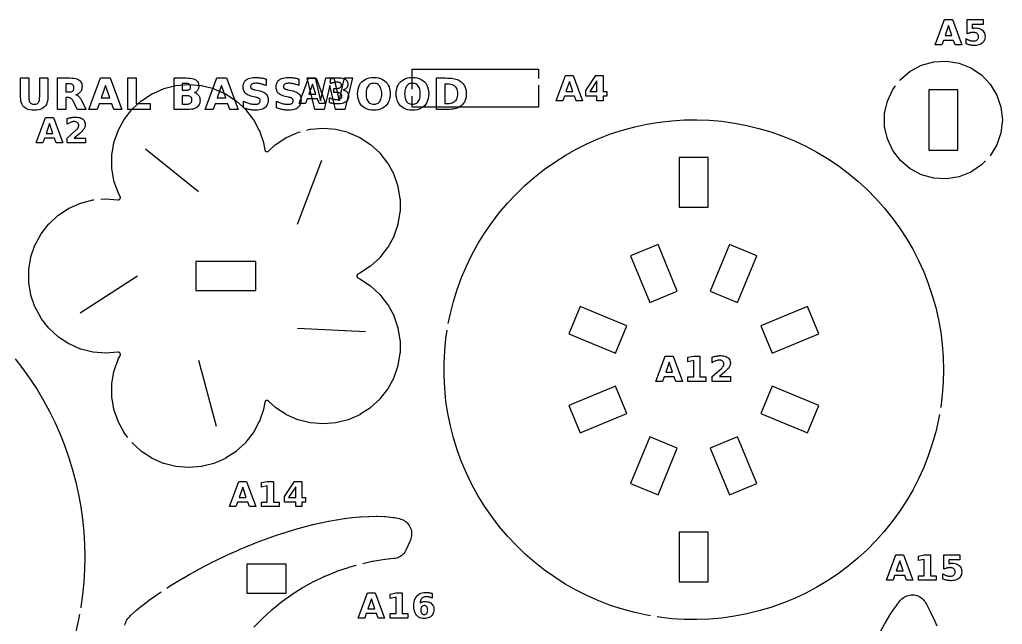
# Model space of a CAD drawing. Header units: millimetres. Extents: x 3 to 295, y 5 to 296.
# Drawn here: x 122.2 to 216.7, y 237.5 to 295.6 of the extents above; entities that cross this region are included whole.
import ezdxf

# ---------------------------------------------------------------- set-up
doc = ezdxf.new("R2010")
doc.units = ezdxf.units.MM
for name, color, linetype in [('CUT', 1, 'CONTINUOUS'), ('ENGRAVE', 5, 'CONTINUOUS'), ('SCORE', 7, 'CONTINUOUS')]:
    doc.layers.add(name, color=color, linetype=linetype)

msp = doc.modelspace()

# ---------------------------------------------------------------- linework, layer by layer
at = {"layer": 'CUT', "color": 1}
for points in [[(206.796, 289.793), (206.8797, 289.903), (207.815, 290.6975), (208.8993, 291.2724), (210.0818, 291.6007), (211.3073, 291.6671), (212.5183, 291.4686), (213.6584, 291.0143), (214.6742, 290.3256), (215.5182, 289.4346), (216.1509, 288.3831), (216.5428, 287.2201), (216.6754, 286), (216.5428, 284.7799), (216.1509, 283.6169), (215.5182, 282.5654), (215.5041, 282.5505)], [(159.925, 288.95), (159.925, 290.875), (172.075, 290.875), (172.075, 290)], [(129.9634, 278.3798), (130.4292, 278.4184), (130.44, 278.4188), (130.4508, 278.4184), (131.6102, 278.3223), (131.634, 278.3215), (131.6559, 278.3229), (131.6776, 278.3264), (131.6988, 278.3321), (131.7194, 278.3397), (131.7391, 278.3494), (131.7578, 278.3609), (131.7753, 278.3742), (131.7914, 278.3891), (131.806, 278.4056), (131.8189, 278.4234), (131.83, 278.4423), (131.8392, 278.4623), (131.8464, 278.483), (131.8516, 278.5044), (131.8546, 278.5261), (131.8555, 278.5481), (131.8543, 278.57), (131.8509, 278.5917), (131.8454, 278.613), (131.8379, 278.6336), (131.8276, 278.6551), (131.6386, 279.0044), (131.6338, 279.0141), (131.6299, 279.0242), (131.2391, 280.1626), (131.236, 280.173), (131.2337, 280.1836), (131.0356, 281.3708), (131.0343, 281.3816), (131.0338, 281.3924), (131.0338, 282.596), (131.0343, 282.6069), (131.0356, 282.6176), (131.2337, 283.8048), (131.236, 283.8154), (131.2391, 283.8258), (131.6299, 284.9642), (131.6338, 284.9743), (131.6386, 284.9841), (132.2114, 286.0426), (132.217, 286.0519), (132.2233, 286.0607), (132.9626, 287.0106), (132.9696, 287.0188), (132.9772, 287.0265), (133.8628, 287.8417), (133.871, 287.8487), (133.8799, 287.855), (134.8875, 288.5133), (134.8968, 288.5189), (134.9065, 288.5236), (136.0088, 289.0071), (136.0189, 289.011), (136.0293, 289.0141), (137.1961, 289.3096), (137.2067, 289.3118), (137.2174, 289.3132), (138.4169, 289.4126), (138.4278, 289.413), (138.4386, 289.4126), (139.6381, 289.3132), (139.6489, 289.3118), (139.6595, 289.3096), (140.8263, 289.0141), (140.8366, 289.011), (140.8467, 289.0071), (141.949, 288.5236), (141.9587, 288.5189), (141.968, 288.5133), (142.9757, 287.855), (142.9845, 287.8487), (142.9928, 287.8417), (143.8783, 287.0265), (143.886, 287.0188), (143.893, 287.0106), (144.6322, 286.0607), (144.6385, 286.0519), (144.6441, 286.0426), (145.2169, 284.9841), (145.2217, 284.9743), (145.2256, 284.9642), (145.6165, 283.8258), (145.6196, 283.8154), (145.6218, 283.8048), (145.7318, 283.1458), (145.7368, 283.1225), (145.7436, 283.1016), (145.7523, 283.0815), (145.763, 283.0623), (145.7755, 283.0442), (145.7897, 283.0275), (145.8054, 283.0122), (145.8226, 282.9985), (145.841, 282.9865), (145.8606, 282.9764), (145.881, 282.9683), (145.9021, 282.9622), (145.9237, 282.9582), (145.9455, 282.9563), (145.9675, 282.9565), (145.9893, 282.9589), (146.0108, 282.9634), (146.0318, 282.97), (146.052, 282.9786), (146.0713, 282.9891), (146.0894, 283.0015), (146.1077, 283.0167), (146.7872, 283.6423), (146.7955, 283.6493), (146.8043, 283.6556), (147.812, 284.3139), (147.8213, 284.3194), (147.831, 284.3242), (148.9333, 284.8077), (148.9434, 284.8116), (148.9537, 284.8147), (149.1631, 284.8678)], [(172.075, 289.35), (172.075, 287.225), (159.925, 287.225), (159.925, 288.3)], [(215.0571, 282.0786), (214.6742, 281.6744), (213.6584, 280.9857), (212.5183, 280.5314), (211.3073, 280.3329), (210.0818, 280.3993), (208.8993, 280.7276), (207.815, 281.3025), (206.8797, 282.097), (206.137, 283.074), (205.6216, 284.1878), (205.3578, 285.3864), (205.3578, 286.6136), (205.6216, 287.8122), (206.137, 288.926), (206.4027, 289.2755)], [(163.3932, 266.4375), (163.587, 267.3881), (163.8873, 268.5577), (164.2459, 269.7107), (164.6621, 270.8442), (165.1347, 271.9554), (165.6625, 273.0414), (166.2442, 274.0996), (166.8784, 275.1271), (167.5633, 276.1216), (168.2974, 277.0803), (169.0787, 278.001), (169.9053, 278.8812), (170.7751, 279.7188), (171.6859, 280.5116), (172.6353, 281.2577), (173.6211, 281.9551), (174.6406, 282.6021), (175.6913, 283.1971), (176.7706, 283.7385), (177.8758, 284.225), (179.004, 284.6554), (180.1524, 285.0285), (181.3181, 285.3435), (182.4982, 285.5995), (183.6896, 285.7959), (184.8894, 285.9321), (186.0945, 286.008), (187.3019, 286.0231), (188.5085, 285.9776), (189.7114, 285.8715), (190.9074, 285.7052), (192.0935, 285.4789), (193.2667, 285.1933), (194.4241, 284.8492), (195.5628, 284.4473), (196.6798, 283.9887), (197.7724, 283.4746), (198.8378, 282.9062), (199.8733, 282.285), (200.8762, 281.6126), (201.8441, 280.8906), (202.7745, 280.1209), (203.665, 279.3054), (204.5135, 278.4463), (205.3177, 277.5455), (206.0756, 276.6055), (206.7854, 275.6286), (207.4452, 274.6173), (208.0533, 273.5741), (208.6082, 272.5017), (209.1086, 271.4028), (209.5531, 270.2801), (209.9406, 269.1364), (210.2702, 267.9748), (210.541, 266.798), (210.7524, 265.6092), (210.9037, 264.4112), (210.9947, 263.2071), (211.025, 262), (210.9947, 260.7929), (210.9037, 259.5888), (210.7524, 258.3908), (210.7419, 258.3318)], [(149.7932, 285.0273), (150.1205, 285.1102), (150.1311, 285.1124), (150.1419, 285.1138), (151.3414, 285.2132), (151.3522, 285.2136), (151.3631, 285.2132), (152.5626, 285.1138), (152.5733, 285.1124), (152.5839, 285.1102), (153.7507, 284.8147), (153.7611, 284.8116), (153.7712, 284.8077), (154.8735, 284.3242), (154.8832, 284.3194), (154.8925, 284.3139), (155.9001, 283.6556), (155.909, 283.6493), (155.9172, 283.6423), (156.8028, 282.8271), (156.8104, 282.8194), (156.8174, 282.8111), (157.5567, 281.8613), (157.563, 281.8525), (157.5686, 281.8432), (158.1414, 280.7846), (158.1462, 280.7749), (158.1501, 280.7648), (158.5409, 279.6264), (158.544, 279.616), (158.5463, 279.6054), (158.7444, 278.4182), (158.7457, 278.4074), (158.7462, 278.3966), (158.7462, 277.193), (158.7457, 277.1822), (158.7444, 277.1714), (158.5463, 275.9842), (158.544, 275.9736), (158.5409, 275.9632), (158.1501, 274.8248), (158.1462, 274.8147), (158.1414, 274.805), (157.5686, 273.7464), (157.563, 273.7371), (157.5567, 273.7283), (156.8174, 272.7784), (156.8104, 272.7702), (156.8028, 272.7625), (155.9172, 271.9473), (155.909, 271.9403), (155.9001, 271.934), (154.8925, 271.2757), (154.8832, 271.2702), (154.8735, 271.2654), (154.7398, 271.2068), (154.7188, 271.1963), (154.7004, 271.1848), (154.6832, 271.1716), (154.6673, 271.1568), (154.653, 271.1406), (154.6403, 271.123), (154.6293, 271.1043), (154.6202, 271.0846), (154.613, 271.0642), (154.6078, 271.0431), (154.6047, 271.0217), (154.6036, 271), (154.6047, 270.9783), (154.6078, 270.9569), (154.613, 270.9358), (154.6202, 270.9154), (154.6293, 270.8957), (154.6403, 270.877), (154.653, 270.8594), (154.6673, 270.8432), (154.6832, 270.8284), (154.7004, 270.8152), (154.7188, 270.8037), (154.7398, 270.7932), (154.8735, 270.7346), (154.8832, 270.7298), (154.8925, 270.7243), (155.9001, 270.066), (155.909, 270.0597), (155.9172, 270.0527), (156.8028, 269.2375), (156.8104, 269.2298), (156.8174, 269.2216), (157.5567, 268.2717), (157.563, 268.2629), (157.5686, 268.2536), (158.1414, 267.195), (158.1462, 267.1853), (158.1501, 267.1752), (158.5409, 266.0368), (158.544, 266.0264), (158.5463, 266.0158), (158.7444, 264.8286), (158.7457, 264.8178), (158.7462, 264.807), (158.7462, 263.6034), (158.7457, 263.5926), (158.7444, 263.5818), (158.5463, 262.3946), (158.544, 262.384), (158.5409, 262.3736), (158.1501, 261.2352), (158.1462, 261.2251), (158.1414, 261.2154), (157.5686, 260.1568), (157.563, 260.1475), (157.5567, 260.1387), (156.8174, 259.1889), (156.8104, 259.1806), (156.8028, 259.1729), (155.9172, 258.3577), (155.909, 258.3507), (155.9001, 258.3444), (154.8925, 257.6861), (154.8832, 257.6806), (154.8735, 257.6758), (153.7712, 257.1923), (153.7611, 257.1884), (153.7507, 257.1853), (152.5839, 256.8898), (152.5733, 256.8876), (152.5626, 256.8862), (151.3631, 256.7868), (151.3522, 256.7864), (151.3414, 256.7868), (150.1419, 256.8862), (150.1311, 256.8876), (150.1205, 256.8898), (148.9537, 257.1853), (148.9434, 257.1884), (148.9333, 257.1923), (147.831, 257.6758), (147.8213, 257.6806), (147.812, 257.6861), (146.8043, 258.3444), (146.7955, 258.3507), (146.7872, 258.3577), (146.1077, 258.9833), (146.0894, 258.9985), (146.0713, 259.0109), (146.052, 259.0214), (146.0318, 259.03), (146.0108, 259.0366), (145.9893, 259.0411), (145.9675, 259.0435), (145.9455, 259.0437), (145.9237, 259.0418), (145.9021, 259.0378), (145.881, 259.0317), (145.8606, 259.0236), (145.841, 259.0135), (145.8226, 259.0015), (145.8054, 258.9878), (145.7897, 258.9725), (145.7755, 258.9558), (145.763, 258.9377), (145.7523, 258.9185), (145.7436, 258.8984), (145.7368, 258.8775), (145.7318, 258.8542), (145.6218, 258.1952), (145.6196, 258.1846), (145.6165, 258.1742), (145.2256, 257.0358), (145.2217, 257.0257), (145.2169, 257.0159), (144.6441, 255.9574), (144.6385, 255.9481), (144.6322, 255.9393), (143.893, 254.9894), (143.886, 254.9812), (143.8783, 254.9735), (142.9928, 254.1583), (142.9845, 254.1513), (142.9757, 254.145), (141.968, 253.4867), (141.9587, 253.4811), (141.949, 253.4764), (140.8467, 252.9929), (140.8366, 252.989), (140.8263, 252.9859), (139.6595, 252.6904), (139.6489, 252.6882), (139.6381, 252.6868), (138.4386, 252.5874), (138.4278, 252.587), (138.4169, 252.5874), (137.2174, 252.6868), (137.2067, 252.6882), (137.1961, 252.6904), (136.0293, 252.9859), (136.0189, 252.989), (136.0088, 252.9929), (134.9065, 253.4764), (134.8968, 253.4811), (134.8875, 253.4867), (133.8799, 254.145), (133.871, 254.1513), (133.8628, 254.1583), (132.9772, 254.9735), (132.9705, 254.9802)], [(132.5708, 255.4928), (132.2233, 255.9393), (132.217, 255.9481), (132.2114, 255.9574), (131.6386, 257.0159), (131.6338, 257.0257), (131.6299, 257.0358), (131.2391, 258.1742), (131.236, 258.1846), (131.2337, 258.1952), (131.0356, 259.3824), (131.0343, 259.3931), (131.0338, 259.404), (131.0338, 260.6076), (131.0343, 260.6184), (131.0356, 260.6292), (131.2337, 261.8164), (131.236, 261.827), (131.2391, 261.8374), (131.6299, 262.9758), (131.6338, 262.9859), (131.6386, 262.9956), (131.8276, 263.3449), (131.8379, 263.3664), (131.8454, 263.387), (131.8509, 263.4083), (131.8543, 263.43), (131.8555, 263.4519), (131.8546, 263.4739), (131.8516, 263.4956), (131.8464, 263.517), (131.8392, 263.5377), (131.83, 263.5577), (131.8189, 263.5766), (131.806, 263.5944), (131.7914, 263.6109), (131.7753, 263.6258), (131.7578, 263.6391), (131.7391, 263.6506), (131.7194, 263.6603), (131.6988, 263.6679), (131.6776, 263.6736), (131.6559, 263.6771), (131.634, 263.6785), (131.6102, 263.6777), (130.4508, 263.5816), (130.44, 263.5812), (130.4292, 263.5816), (129.2297, 263.681), (129.2189, 263.6824), (129.2083, 263.6846), (128.0415, 263.9801), (128.0311, 263.9832), (128.021, 263.9871), (126.9188, 264.4706), (126.909, 264.4754), (126.8997, 264.4809), (125.8921, 265.1392), (125.8833, 265.1455), (125.875, 265.1525), (124.9895, 265.9677), (124.9818, 265.9754), (124.9748, 265.9836), (124.2355, 266.9335), (124.2292, 266.9423), (124.2237, 266.9516), (123.6508, 268.0102), (123.6461, 268.0199), (123.6421, 268.03), (123.2513, 269.1684), (123.2482, 269.1788), (123.246, 269.1894), (123.0479, 270.3766), (123.0465, 270.3874), (123.0461, 270.3982), (123.0461, 271.6018), (123.0465, 271.6126), (123.0479, 271.6234), (123.246, 272.8106), (123.2482, 272.8212), (123.2513, 272.8316), (123.6421, 273.97), (123.6461, 273.9801), (123.6508, 273.9898), (124.2237, 275.0484), (124.2292, 275.0577), (124.2355, 275.0665), (124.9748, 276.0164), (124.9818, 276.0246), (124.9895, 276.0323), (125.875, 276.8475), (125.8833, 276.8545), (125.8921, 276.8608), (126.8997, 277.5191), (126.909, 277.5246), (126.9188, 277.5294), (128.021, 278.0129), (128.0311, 278.0168), (128.0415, 278.0199), (129.2083, 278.3154), (129.2189, 278.3176), (129.2297, 278.319), (129.3156, 278.3261)], [(182.8238, 238.3468), (182.4982, 238.4005), (181.3181, 238.6565), (180.1524, 238.9715), (179.004, 239.3446), (177.8758, 239.775), (176.7706, 240.2615), (175.6913, 240.8029), (174.6406, 241.3979), (173.6211, 242.0449), (172.6353, 242.7423), (171.6859, 243.4884), (170.7751, 244.2812), (169.9053, 245.1188), (169.0787, 245.999), (168.2974, 246.9197), (167.5633, 247.8784), (166.8784, 248.8729), (166.2442, 249.9004), (165.6625, 250.9586), (165.1347, 252.0446), (164.6621, 253.1558), (164.2459, 254.2893), (163.8873, 255.4423), (163.587, 256.6119), (163.3458, 257.7951), (163.1644, 258.9889), (163.0432, 260.1903), (162.9826, 261.3962), (162.9826, 262.6038), (163.0432, 263.8097), (163.1644, 265.0111), (163.2838, 265.797)], [(121.7406, 263.043), (122.4789, 262.0841), (123.1785, 261.0967), (123.8383, 260.0821), (124.4572, 259.0422), (125.0343, 257.9784), (125.5687, 256.8926), (126.0595, 255.7864), (126.5059, 254.6615), (126.9072, 253.5198), (127.2628, 252.363), (127.5722, 251.193), (127.8348, 250.0116), (128.0502, 248.8207), (128.2181, 247.6222), (128.3382, 246.418), (128.4103, 245.21), (128.4344, 244), (128.4103, 242.79), (128.3382, 241.582), (128.2181, 240.3778), (128.0502, 239.1793), (128.0404, 239.1255)], [(210.6281, 257.6918), (210.541, 257.202), (210.2702, 256.0252), (209.9406, 254.8636), (209.5531, 253.7199), (209.1086, 252.5972), (208.6082, 251.4983), (208.0533, 250.4259), (207.4452, 249.3827), (206.7854, 248.3714), (206.0756, 247.3945), (205.3177, 246.4545), (204.5135, 245.5537), (203.665, 244.6946), (202.7745, 243.8791), (201.8441, 243.1094), (200.8762, 242.3874), (199.8733, 241.715), (198.8378, 241.0938), (197.7724, 240.5254), (196.6798, 240.0113), (195.5628, 239.5527), (194.4241, 239.1508), (193.2667, 238.8067), (192.0935, 238.5211), (190.9074, 238.2948), (189.7114, 238.1285), (188.5085, 238.0224), (187.3019, 237.9769), (186.0945, 237.992), (184.8894, 238.0679), (183.6896, 238.2041), (183.4652, 238.2411)], [(136.3149, 241.0092), (136.5528, 241.1631), (136.5761, 241.1779), (137.206, 241.5683), (137.2277, 241.5814), (137.8636, 241.9602), (137.8841, 241.9722), (138.5254, 242.34), (138.5451, 242.3511), (139.1911, 242.7082), (139.2103, 242.7186), (139.8607, 243.0653), (139.8795, 243.0752), (140.534, 243.4118), (140.5528, 243.4212), (141.2111, 243.7477), (141.2298, 243.7568), (141.8919, 244.0733), (141.9108, 244.0821), (142.5763, 244.3885), (142.5955, 244.3971), (143.2645, 244.6933), (143.2841, 244.7017), (143.9565, 244.9875), (143.9766, 244.9959), (144.6524, 245.2711), (144.6731, 245.2793), (145.3522, 245.5437), (145.3736, 245.5518), (146.0561, 245.8051), (146.0783, 245.8131), (146.7642, 246.0549), (146.7874, 246.0628), (147.4767, 246.2926), (147.5009, 246.3005), (148.1937, 246.5179), (148.2191, 246.5256), (148.9154, 246.7301), (148.9422, 246.7376), (149.6422, 246.9286), (149.6704, 246.936), (150.3742, 247.1126), (150.4041, 247.1198), (151.1117, 247.2814), (151.1436, 247.2883), (151.8551, 247.4338), (151.8893, 247.4404), (152.6048, 247.5687), (152.6418, 247.5749), (153.3612, 247.6846), (153.4017, 247.6902), (154.125, 247.7796), (154.1699, 247.7844), (154.8969, 247.8511), (154.9477, 247.8549), (155.6777, 247.8958), (155.737, 247.8979), (156.4684, 247.9086), (156.5409, 247.9079), (157.2699, 247.8818), (157.3652, 247.8752), (158.0803, 247.8019), (158.2247, 247.7796), (158.6917, 247.683), (158.8318, 247.6467), (158.9693, 247.5961), (159.1011, 247.532), (159.226, 247.4552), (159.3425, 247.3663), (159.4497, 247.2663), (159.5464, 247.1562), (159.6318, 247.037), (159.7049, 246.91), (159.765, 246.7763), (159.8115, 246.6373), (159.844, 246.4944), (159.8622, 246.349), (159.8659, 246.2024), (159.855, 246.0563), (159.8299, 245.9137), (159.7964, 245.7665), (159.7579, 245.6287), (159.7061, 245.4954), (159.351, 244.7006), (159.2884, 244.5766), (159.2132, 244.4576), (159.1271, 244.3463), (159.0307, 244.2437), (158.9251, 244.1508), (158.811, 244.0683), (158.6896, 243.9972), (158.562, 243.9379), (158.4293, 243.891), (158.2927, 243.857), (158.1553, 243.8364), (157.3127, 243.7511), (157.2748, 243.7462), (156.1216, 243.5619), (156.0841, 243.5547), (155.1708, 243.3542)], [(154.5415, 243.1925), (153.7821, 242.9792), (153.7456, 242.9678), (152.6414, 242.5878), (152.6056, 242.5743), (151.5251, 242.1313), (151.4902, 242.1158), (150.437, 241.6113), (150.403, 241.5938), (149.3806, 241.0294), (149.3477, 241.01), (148.3595, 240.3877), (148.3278, 240.3664), (147.3771, 239.6882), (147.3467, 239.6651), (146.4367, 238.9332), (146.4076, 238.9085), (145.5413, 238.1254), (145.5137, 238.0989), (144.6939, 237.2672)], [(132.289, 237.4377), (132.3198, 237.5756), (132.3636, 237.71), (132.4201, 237.8396), (132.4888, 237.9631), (132.5689, 238.0796), (132.6587, 238.1864), (132.7511, 238.2863), (132.8379, 238.3724), (133.3682, 238.8557), (133.4247, 238.9045), (133.9922, 239.3701), (134.0344, 239.4034), (134.6234, 239.8508), (134.6575, 239.8759), (135.261, 240.3069), (135.2901, 240.3271), (135.7712, 240.6531)], [(204.9552, 236.8475), (205.3837, 237.6081), (205.4082, 237.65), (205.87, 238.4087), (205.9021, 238.459), (206.4018, 239.2083), (206.453, 239.2802), (206.8287, 239.7748), (206.9184, 239.8817), (207.0191, 239.9809), (207.1289, 240.0699), (207.2467, 240.1481), (207.3714, 240.2146), (207.502, 240.2688), (207.6371, 240.3103), (207.7756, 240.3387), (207.9161, 240.3537), (208.0575, 240.3552), (208.1983, 240.3431), (208.3373, 240.3176), (208.4733, 240.279), (208.6049, 240.2275), (208.731, 240.1636), (208.8504, 240.0879), (208.9621, 240.0012), (209.0649, 239.9042), (209.1579, 239.7978), (209.2393, 239.6844), (209.3132, 239.5702), (209.3753, 239.4648), (209.7126, 238.8317), (209.746, 238.7649), (210.0571, 238.1), (210.079, 238.0508), (210.3671, 237.3696)], [(127.9248, 238.4859), (127.8348, 237.9884), (127.5722, 236.807), (127.2628, 235.637), (126.9072, 234.4802), (126.5059, 233.3385), (126.0595, 232.2136), (125.5687, 231.1074), (125.0343, 230.0216), (124.4572, 228.9578), (123.8383, 227.9179), (123.1785, 226.9033), (122.4789, 225.9159), (121.7406, 224.957)]]:
    msp.add_lwpolyline(points, dxfattribs=at)
for points in [[(212.395, 283.105), (212.395, 288.895), (209.605, 288.895), (209.605, 283.105), (212.395, 283.105)], [(188.395, 282.395), (185.605, 282.395), (185.605, 282.1786), (185.605, 278.6429), (185.605, 277.7857), (185.605, 277.605), (188.395, 277.605), (188.395, 277.8214), (188.395, 278.7857), (188.395, 282.2143), (188.395, 282.395)], [(183.5617, 274.0245), (180.9286, 272.9339), (182.7846, 268.4531), (185.4177, 269.5437), (183.5617, 274.0245)], [(193.0714, 272.9339), (190.4383, 274.0245), (188.5823, 269.5437), (191.2154, 268.4531), (193.0714, 272.9339)], [(139.105, 269.605), (144.895, 269.605), (144.895, 272.395), (139.105, 272.395), (139.105, 269.605)], [(176.0661, 268.0714), (174.9755, 265.4383), (179.4563, 263.5823), (180.5469, 266.2154), (176.0661, 268.0714)], [(197.9339, 268.0714), (193.4531, 266.2154), (194.5437, 263.5823), (199.0245, 265.4383), (197.9339, 268.0714)], [(180.5469, 257.7846), (179.4563, 260.4177), (174.9755, 258.5617), (176.0661, 255.9286), (180.5469, 257.7846)], [(199.0245, 258.5617), (194.5437, 260.4177), (193.4531, 257.7846), (197.9339, 255.9286), (199.0245, 258.5617)], [(182.7846, 255.5469), (180.9286, 251.0661), (183.5617, 249.9755), (185.4177, 254.4563), (182.7846, 255.5469)], [(191.2154, 255.5469), (188.5823, 254.4563), (190.4383, 249.9755), (193.0714, 251.0661), (191.2154, 255.5469)], [(188.395, 246.395), (185.605, 246.395), (185.605, 245.2143), (185.605, 241.7857), (185.605, 241.605), (188.395, 241.605), (188.395, 241.8214), (188.395, 245.3571), (188.395, 246.395)], [(144.005, 243.295), (144.005, 240.505), (147.795, 240.505), (147.795, 243.295), (144.005, 243.295)]]:
    msp.add_lwpolyline(points, close=True, dxfattribs=at)
at = {"layer": 'ENGRAVE', "color": 5}
for points in [[(210.8568, 293.212), (210.2269, 293.212), (211.1269, 295.642), (211.874, 295.642), (212.7741, 293.212), (212.1442, 293.212), (211.9912, 293.6547), (211.0114, 293.6547), (210.8568, 293.212)], [(211.5013, 295.0724), (211.1676, 294.1056), (211.8333, 294.1056), (211.5013, 295.0724)], [(214.8345, 295.642), (214.8345, 295.1814), (213.7766, 295.1814), (213.7766, 294.8054), (213.8004, 294.8117), (213.8244, 294.8175), (213.8484, 294.8227), (213.8724, 294.8275), (213.8965, 294.8318), (213.9206, 294.8356), (213.9449, 294.8388), (213.9695, 294.8414), (213.9944, 294.8435), (214.0197, 294.845), (214.0453, 294.8458), (214.0711, 294.8461), (214.2138, 294.84), (214.3455, 294.8214), (214.4662, 294.7906), (214.5761, 294.7474), (214.6749, 294.6918), (214.7629, 294.624), (214.8385, 294.545), (214.9003, 294.4564), (214.9484, 294.3581), (214.9828, 294.25), (215.0034, 294.1322), (215.0103, 294.0047), (215.0028, 293.8781), (214.9803, 293.7611), (214.9429, 293.6535), (214.8906, 293.5554), (214.8232, 293.4669), (214.7409, 293.3878), (214.6453, 293.3197), (214.5381, 293.2639), (214.4193, 293.2206), (214.2888, 293.1896), (214.1467, 293.171), (213.993, 293.1648), (213.9242, 293.1659), (213.8557, 293.1692), (213.7873, 293.1748), (213.7192, 293.1825), (213.6513, 293.1925), (213.5837, 293.2047), (213.5162, 293.2191), (213.4489, 293.2359), (213.3817, 293.2549), (213.3146, 293.2763), (213.2476, 293.3), (213.1808, 293.326), (213.1808, 293.8191), (213.2465, 293.7827), (213.311, 293.7495), (213.3743, 293.7194), (213.4366, 293.6925), (213.4977, 293.6688), (213.5576, 293.6482), (213.6165, 293.6308), (213.6742, 293.6166), (213.7308, 293.6055), (213.7862, 293.5976), (213.8405, 293.5928), (213.8937, 293.5912), (213.967, 293.5943), (214.0349, 293.6036), (214.0974, 293.6191), (214.1545, 293.6408), (214.2063, 293.6687), (214.2526, 293.7027), (214.2927, 293.7421), (214.3254, 293.7858), (214.3509, 293.834), (214.3691, 293.8865), (214.38, 293.9434), (214.3836, 294.0047), (214.38, 294.0664), (214.3691, 294.1237), (214.3509, 294.1764), (214.3254, 294.2246), (214.2927, 294.2682), (214.2526, 294.3074), (214.2063, 294.3412), (214.1545, 294.3689), (214.0974, 294.3904), (214.0349, 294.4058), (213.967, 294.415), (213.8937, 294.4181), (213.8482, 294.4171), (213.8017, 294.4142), (213.7542, 294.4093), (213.7057, 294.4025), (213.6562, 294.3938), (213.6057, 294.3831), (213.554, 294.3704), (213.5011, 294.3555), (213.447, 294.3385), (213.3915, 294.3194), (213.3348, 294.2982), (213.2769, 294.2748), (213.2769, 295.642), (214.8345, 295.642)], [(174.3962, 287.85), (173.7663, 287.85), (174.6663, 290.28), (175.4134, 290.28), (176.3135, 287.85), (175.6836, 287.85), (175.5306, 288.2927), (174.5508, 288.2927), (174.3962, 287.85)], [(178.2827, 288.7468), (178.6294, 288.7468), (178.6294, 288.2927), (178.2827, 288.2927), (178.2827, 287.85), (177.6903, 287.85), (177.6903, 288.2927), (176.6128, 288.2927), (176.6128, 288.8298), (177.5861, 290.28), (178.2827, 290.28), (178.2827, 288.7468)], [(123.0969, 287.8102), (123.1277, 287.7384), (123.1653, 287.6785), (123.2107, 287.6291), (123.2647, 287.5887), (123.3273, 287.5572), (123.3986, 287.5347), (123.4786, 287.5213), (123.5671, 287.5168), (123.6563, 287.5213), (123.7368, 287.5347), (123.8085, 287.5572), (123.8714, 287.5887), (123.9256, 287.6291), (123.971, 287.6785), (124.0086, 287.7384), (124.0394, 287.8102), (124.0633, 287.8939), (124.0804, 287.9896), (124.0907, 288.0971), (124.0941, 288.2166), (124.0941, 290.0375), (124.8774, 290.0375), (124.8774, 288.2166), (124.8684, 288.0108), (124.8414, 287.8233), (124.7965, 287.6541), (124.7336, 287.5032), (124.6527, 287.3706), (124.5539, 287.2563), (124.4366, 287.16), (124.3005, 287.0812), (124.1454, 287.0198), (123.9716, 286.976), (123.7788, 286.9498), (123.5671, 286.941), (123.3561, 286.9498), (123.1639, 286.976), (122.9904, 287.0198), (122.8356, 287.0812), (122.6996, 287.16), (122.5824, 287.2563), (122.4836, 287.3706), (122.4027, 287.5032), (122.3398, 287.6541), (122.2949, 287.8233), (122.2679, 288.0108), (122.259, 288.2166), (122.259, 290.0375), (123.0422, 290.0375), (123.0422, 288.2166), (123.0457, 288.0971), (123.0559, 287.9896), (123.073, 287.8939), (123.0969, 287.8102)], [(127.5254, 289.9872), (127.6631, 289.948), (127.7831, 289.8976), (127.8852, 289.8361), (127.9707, 289.7625), (128.0406, 289.6758), (128.095, 289.5762), (128.1339, 289.4636), (128.1572, 289.3379), (128.165, 289.1993), (128.1609, 289.1019), (128.1488, 289.0105), (128.1286, 288.9252), (128.1003, 288.8457), (128.0639, 288.7723), (128.0195, 288.7049), (127.9669, 288.6433), (127.9061, 288.5874), (127.8371, 288.5371), (127.76, 288.4924), (127.6746, 288.4534), (127.5811, 288.4201), (127.6337, 288.4053), (127.6845, 288.3854), (127.7334, 288.3603), (127.7804, 288.3301), (127.8256, 288.2948), (127.8689, 288.2543), (127.9114, 288.2075), (127.954, 288.1533), (127.9969, 288.0918), (128.0398, 288.0228), (128.083, 287.9464), (128.1263, 287.8626), (128.5515, 287), (127.7174, 287), (127.3471, 287.7548), (127.3097, 287.8267), (127.2721, 287.8907), (127.2344, 287.9466), (127.1965, 287.9944), (127.1585, 288.0343), (127.1202, 288.0661), (127.0798, 288.0916), (127.0351, 288.1124), (126.9862, 288.1286), (126.9331, 288.1402), (126.8757, 288.1472), (126.814, 288.1495), (126.5923, 288.1495), (126.5923, 287), (125.809, 287), (125.809, 290.0375), (127.0053, 290.0375), (127.1964, 290.0319), (127.3698, 290.0151), (127.5254, 289.9872)], [(127.3075, 288.816), (127.3342, 288.8564), (127.355, 288.9033), (127.3698, 288.9567), (127.3787, 289.0168), (127.3817, 289.0833), (127.3787, 289.1492), (127.3698, 289.2086), (127.355, 289.2614), (127.3342, 289.3076), (127.3075, 289.3473), (127.2749, 289.3804), (127.2354, 289.4077), (127.1882, 289.4301), (127.1332, 289.4475), (127.0705, 289.4599), (127.0001, 289.4674), (126.9219, 289.4699), (126.5923, 289.4699), (126.5923, 288.6907), (126.9219, 288.6907), (127.0001, 288.6932), (127.0705, 288.7008), (127.1332, 288.7136), (127.1882, 288.7314), (127.2354, 288.7543), (127.2749, 288.7822), (127.3075, 288.816)], [(132.0059, 287), (131.2186, 287), (131.0273, 287.5534), (129.8026, 287.5534), (129.6093, 287), (128.8219, 287), (129.947, 290.0375), (130.8809, 290.0375), (132.0059, 287)], [(129.9979, 288.1169), (130.83, 288.1169), (130.415, 289.3254), (129.9979, 288.1169)], [(132.5754, 290.0375), (133.3587, 290.0375), (133.3587, 287.592), (134.734, 287.592), (134.734, 287), (132.5754, 287), (132.5754, 290.0375)], [(139.4533, 288.2135), (139.4802, 288.1353), (139.4994, 288.0521), (139.511, 287.9639), (139.5148, 287.8708), (139.5066, 287.7305), (139.4818, 287.6027), (139.4406, 287.4873), (139.3828, 287.3843), (139.3085, 287.2938), (139.2178, 287.2157), (139.1102, 287.1498), (138.9854, 287.0958), (138.8434, 287.0539), (138.6843, 287.024), (138.508, 287.006), (138.3145, 287), (137.0144, 287), (137.0144, 290.0375), (138.1903, 290.0375), (138.3916, 290.0322), (138.5734, 290.0163), (138.7359, 289.9897), (138.8789, 289.9525), (139.0026, 289.9047), (139.1069, 289.8463), (139.1936, 289.7761), (139.2646, 289.6932), (139.3198, 289.5976), (139.3592, 289.4891), (139.3828, 289.3679), (139.3907, 289.2339), (139.3878, 289.1618), (139.3792, 289.0934), (139.3648, 289.0287), (139.3446, 288.9676), (139.3187, 288.9102), (139.2869, 288.8565), (139.2498, 288.8068), (139.2074, 288.7617), (139.1598, 288.7209), (139.107, 288.6847), (139.049, 288.6529), (138.9858, 288.6256), (139.0668, 288.5977), (139.1414, 288.563), (139.2096, 288.5213), (139.2716, 288.4728), (139.3272, 288.4173), (139.3765, 288.355), (139.4187, 288.2867), (139.4533, 288.2135)], [(138.541, 288.9722), (138.5649, 289.0058), (138.5835, 289.0437), (138.5968, 289.0858), (138.6048, 289.1323), (138.6074, 289.183), (138.6048, 289.2332), (138.5968, 289.2792), (138.5835, 289.3211), (138.5649, 289.3589), (138.541, 289.3925), (138.5118, 289.4221), (138.4774, 289.4473), (138.4381, 289.4679), (138.3938, 289.4839), (138.3445, 289.4953), (138.2903, 289.5022), (138.231, 289.5045), (137.7977, 289.5045), (137.7977, 288.8616), (138.231, 288.8616), (138.2903, 288.8638), (138.3445, 288.8706), (138.3938, 288.8819), (138.4381, 288.8977), (138.4774, 288.9181), (138.5118, 288.943), (138.541, 288.9722)], [(143.1788, 287), (142.3914, 287), (142.2002, 287.5534), (140.9754, 287.5534), (140.7821, 287), (139.9948, 287), (141.1199, 290.0375), (142.0537, 290.0375), (143.1788, 287)], [(141.1707, 288.1169), (142.0028, 288.1169), (141.5878, 289.3254), (141.1707, 288.1169)], [(145.4535, 289.4473), (145.3739, 289.4679), (145.2952, 289.4853), (145.2181, 289.4995), (145.1424, 289.5106), (145.0682, 289.5185), (144.9955, 289.5232), (144.9242, 289.5248), (144.8347, 289.5227), (144.7533, 289.5162), (144.6801, 289.5055), (144.615, 289.4905), (144.558, 289.4711), (144.5092, 289.4475), (144.4682, 289.4194), (144.4346, 289.3865), (144.4085, 289.3488), (144.3898, 289.3065), (144.3786, 289.2593), (144.3749, 289.2074), (144.3774, 289.1682), (144.385, 289.132), (144.3976, 289.0988), (144.4152, 289.0686), (144.4378, 289.0414), (144.4655, 289.0172), (144.4997, 288.995), (144.5422, 288.9739), (144.5929, 288.9539), (144.6517, 288.9349), (144.7188, 288.917), (144.794, 288.9002), (145.1277, 288.8331), (145.2884, 288.7962), (145.4329, 288.7535), (145.561, 288.7049), (145.6729, 288.6504), (145.7686, 288.5901), (145.8479, 288.5238), (145.9132, 288.4498), (145.9666, 288.3661), (146.0081, 288.2726), (146.0378, 288.1694), (146.0556, 288.0565), (146.0615, 287.9338), (146.0532, 287.7735), (146.0284, 287.6274), (145.987, 287.4957), (145.9291, 287.3782), (145.8545, 287.275), (145.7635, 287.1862), (145.6554, 287.1112), (145.5298, 287.05), (145.3868, 287.0023), (145.2264, 286.9682), (145.0484, 286.9478), (144.853, 286.941), (144.7567, 286.9425), (144.6602, 286.9471), (144.5636, 286.9547), (144.4669, 286.9654), (144.3701, 286.9791), (144.2732, 286.9959), (144.1762, 287.0157), (144.0792, 287.0384), (143.9823, 287.0641), (143.8853, 287.0927), (143.7883, 287.1242), (143.6913, 287.1587), (143.6913, 287.8199), (143.7878, 287.7705), (143.8831, 287.7253), (143.9774, 287.6844), (144.0706, 287.6477), (144.1628, 287.6152), (144.2539, 287.587), (144.3439, 287.563), (144.4328, 287.5434), (144.5206, 287.5282), (144.6074, 287.5173), (144.6931, 287.5108), (144.7778, 287.5086), (144.8599, 287.511), (144.9353, 287.5181), (145.0041, 287.53), (145.0662, 287.5466), (145.1216, 287.568), (145.1704, 287.5941), (145.2121, 287.6246), (145.2461, 287.6592), (145.2726, 287.6978), (145.2916, 287.7406), (145.3029, 287.7874), (145.3067, 287.8382), (145.3042, 287.8839), (145.2964, 287.9259), (145.2836, 287.9644), (145.2656, 287.9992), (145.2424, 288.0304), (145.2142, 288.0579), (145.1782, 288.0833), (145.132, 288.1077), (145.0756, 288.1312), (145.0089, 288.1538), (144.932, 288.1755), (144.8449, 288.1963), (144.5417, 288.2634), (144.3966, 288.2992), (144.2652, 288.3414), (144.1473, 288.3901), (144.0431, 288.4452), (143.9524, 288.5067), (143.8754, 288.5747), (143.8111, 288.65), (143.7585, 288.7336), (143.7175, 288.8255), (143.6883, 288.9255), (143.6707, 289.0339), (143.6649, 289.1505), (143.673, 289.2959), (143.6974, 289.4297), (143.7381, 289.5518), (143.7951, 289.6623), (143.8683, 289.7611), (143.9578, 289.8483), (144.0626, 289.9229), (144.1816, 289.9839), (144.3149, 290.0314), (144.4624, 290.0653), (144.6241, 290.0857), (144.8001, 290.0924), (144.8839, 290.0914), (144.9685, 290.0883), (145.0539, 290.083), (145.1401, 290.0757), (145.2271, 290.0663), (145.3149, 290.0548), (145.4035, 290.0412), (145.4932, 290.0255), (145.5839, 290.0078), (145.6756, 289.9879), (145.7684, 289.9659), (145.8621, 289.9419), (145.8621, 289.299), (145.7791, 289.3348), (145.6967, 289.3675), (145.6149, 289.3972), (145.5339, 289.4238), (145.4535, 289.4473)], [(148.7015, 289.4238), (148.6211, 289.4473), (148.5414, 289.4679), (148.4628, 289.4853), (148.3857, 289.4995), (148.31, 289.5106), (148.2358, 289.5185), (148.1631, 289.5232), (148.0918, 289.5248), (148.0023, 289.5227), (147.9209, 289.5162), (147.8477, 289.5055), (147.7826, 289.4905), (147.7256, 289.4711), (147.6768, 289.4475), (147.6357, 289.4194), (147.6022, 289.3865), (147.576, 289.3488), (147.5574, 289.3065), (147.5462, 289.2593), (147.5425, 289.2074), (147.545, 289.1682), (147.5525, 289.132), (147.5651, 289.0988), (147.5827, 289.0686), (147.6054, 289.0414), (147.633, 289.0172), (147.6673, 288.995), (147.7098, 288.9739), (147.7604, 288.9539), (147.8193, 288.9349), (147.8863, 288.917), (147.9616, 288.9002), (148.2952, 288.8331), (148.456, 288.7962), (148.6004, 288.7535), (148.7286, 288.7049), (148.8405, 288.6504), (148.9361, 288.5901), (149.0155, 288.5238), (149.0807, 288.4498), (149.1341, 288.3661), (149.1757, 288.2726), (149.2053, 288.1694), (149.2232, 288.0565), (149.2291, 287.9338), (149.2208, 287.7735), (149.196, 287.6274), (149.1546, 287.4957), (149.0966, 287.3782), (149.0221, 287.275), (148.931, 287.1862), (148.8229, 287.1112), (148.6974, 287.05), (148.5544, 287.0023), (148.3939, 286.9682), (148.216, 286.9478), (148.0206, 286.941), (147.9242, 286.9425), (147.8278, 286.9471), (147.7312, 286.9547), (147.6345, 286.9654), (147.5377, 286.9791), (147.4408, 286.9959), (147.3438, 287.0157), (147.2468, 287.0384), (147.1498, 287.0641), (147.0528, 287.0927), (146.9559, 287.1242), (146.8589, 287.1587), (146.8589, 287.8199), (146.9553, 287.7705), (147.0507, 287.7253), (147.145, 287.6844), (147.2382, 287.6477), (147.3304, 287.6152), (147.4214, 287.587), (147.5114, 287.563), (147.6004, 287.5434), (147.6882, 287.5282), (147.775, 287.5173), (147.8607, 287.5108), (147.9453, 287.5086), (148.0274, 287.511), (148.1029, 287.5181), (148.1717, 287.53), (148.2338, 287.5466), (148.2892, 287.568), (148.338, 287.5941), (148.3796, 287.6246), (148.4137, 287.6592), (148.4402, 287.6978), (148.4591, 287.7406), (148.4705, 287.7874), (148.4743, 287.8382), (148.4717, 287.8839), (148.464, 287.9259), (148.4511, 287.9644), (148.4331, 287.9992), (148.41, 288.0304), (148.3817, 288.0579), (148.3457, 288.0833), (148.2995, 288.1077), (148.2431, 288.1312), (148.1765, 288.1538), (148.0996, 288.1755), (148.0125, 288.1963), (147.7093, 288.2634), (147.5642, 288.2992), (147.4327, 288.3414), (147.3149, 288.3901), (147.2106, 288.4452), (147.12, 288.5067), (147.043, 288.5747), (146.9787, 288.65), (146.926, 288.7336), (146.8851, 288.8255), (146.8558, 288.9255), (146.8383, 289.0339), (146.8324, 289.1505), (146.8406, 289.2959), (146.865, 289.4297), (146.9057, 289.5518), (146.9626, 289.6623), (147.0359, 289.7611), (147.1254, 289.8483), (147.2302, 289.9229), (147.3492, 289.9839), (147.4825, 290.0314), (147.63, 290.0653), (147.7917, 290.0857), (147.9677, 290.0924), (148.0515, 290.0914), (148.1361, 290.0883), (148.2215, 290.083), (148.3077, 290.0757), (148.3947, 290.0663), (148.4824, 290.0548), (148.5711, 290.0412), (148.6608, 290.0255), (148.7515, 290.0078), (148.8432, 289.9879), (148.9359, 289.9659), (149.0297, 289.9419), (149.0297, 289.299), (148.9466, 289.3348), (148.8642, 289.3675), (148.7825, 289.3972), (148.7015, 289.4238)], [(149.6717, 287.5864), (149.0418, 287.5864), (149.9419, 290.0164), (150.6889, 290.0164), (151.589, 287.5864), (150.9591, 287.5864), (150.8061, 288.0291), (149.8263, 288.0291), (149.6717, 287.5864)], [(153.422, 290.0375), (154.1667, 290.0375), (153.4505, 287), (152.5472, 287), (151.9958, 289.3092), (151.4506, 287), (150.5473, 287), (149.825, 290.0375), (150.5758, 290.0375), (151.1007, 287.8301), (151.6215, 290.0375), (152.3763, 290.0375), (152.8971, 287.8301), (153.422, 290.0375)], [(150.3162, 289.4467), (149.9826, 288.4799), (150.6483, 288.4799), (150.3162, 289.4467)], [(153.37, 288.8729), (153.4421, 288.8439), (153.5076, 288.8097), (153.5666, 288.7704), (153.619, 288.7258), (153.6649, 288.6761), (153.7039, 288.6213), (153.7359, 288.5619), (153.7607, 288.4976), (153.7785, 288.4287), (153.7891, 288.355), (153.7927, 288.2765), (153.785, 288.1609), (153.7619, 288.0549), (153.7235, 287.9585), (153.6697, 287.8718), (153.6005, 287.7947), (153.516, 287.7272), (153.4167, 287.6697), (153.3033, 287.6227), (153.1758, 287.5862), (153.0342, 287.5601), (152.8785, 287.5444), (152.7087, 287.5392), (152.6463, 287.54), (152.5838, 287.5425), (152.5213, 287.5467), (152.4587, 287.5526), (152.3961, 287.5601), (152.3335, 287.5693), (152.271, 287.5802), (152.2086, 287.5927), (152.1465, 287.6069), (152.0847, 287.6228), (152.023, 287.6404), (151.9616, 287.6596), (151.9616, 288.143), (152.0201, 288.1149), (152.0785, 288.0892), (152.1368, 288.0659), (152.1949, 288.045), (152.2529, 288.0265), (152.3107, 288.0104), (152.3683, 287.9967), (152.4256, 287.9855), (152.4826, 287.9768), (152.5393, 287.9706), (152.5957, 287.9669), (152.6517, 287.9656), (152.7315, 287.968), (152.8048, 287.9752), (152.8716, 287.9872), (152.932, 288.004), (152.9859, 288.0255), (153.0334, 288.0519), (153.0739, 288.0827), (153.1071, 288.1177), (153.1329, 288.1569), (153.1513, 288.2002), (153.1623, 288.2477), (153.166, 288.2993), (153.1622, 288.3524), (153.1509, 288.401), (153.132, 288.4452), (153.1056, 288.4848), (153.0716, 288.52), (153.0301, 288.5507), (152.9812, 288.5769), (152.9251, 288.5982), (152.8619, 288.6148), (152.7914, 288.6267), (152.7138, 288.6338), (152.6289, 288.6362), (152.3783, 288.6362), (152.3783, 289.0398), (152.6419, 289.0398), (152.7173, 289.0419), (152.7859, 289.0481), (152.8478, 289.0584), (152.9031, 289.0728), (152.9516, 289.0913), (152.9935, 289.1139), (153.0288, 289.1407), (153.0577, 289.1719), (153.0802, 289.2073), (153.0962, 289.247), (153.1058, 289.291), (153.1091, 289.3393), (153.1059, 289.3842), (153.0966, 289.4256), (153.081, 289.4634), (153.0591, 289.4977), (153.0311, 289.5285), (152.9968, 289.5558), (152.9567, 289.5792), (152.9116, 289.5983), (152.8613, 289.6132), (152.8058, 289.6238), (152.7452, 289.6302), (152.6794, 289.6323), (152.6288, 289.6313), (152.5781, 289.6285), (152.5272, 289.6237), (152.4761, 289.6171), (152.4248, 289.6086), (152.3734, 289.5981), (152.3219, 289.5858), (152.2705, 289.5717), (152.2192, 289.5558), (152.1679, 289.5381), (152.1168, 289.5185), (152.0658, 289.4972), (152.0658, 289.9562), (152.1275, 289.9728), (152.1891, 289.988), (152.2505, 290.0018), (152.3117, 290.0141), (152.3727, 290.0249), (152.4336, 290.0343), (152.4942, 290.0423), (152.5544, 290.0488), (152.6143, 290.0538), (152.6738, 290.0575), (152.7329, 290.0596), (152.7917, 290.0604), (152.9429, 290.056), (153.0809, 290.0431), (153.2057, 290.0215), (153.3172, 289.9913), (153.4155, 289.9524), (153.5005, 289.9049), (153.5724, 289.8487), (153.6312, 289.7838), (153.6769, 289.7102), (153.7096, 289.6279), (153.7292, 289.5368), (153.7357, 289.437), (153.7326, 289.3681), (153.7232, 289.3034), (153.7076, 289.2431), (153.6858, 289.1871), (153.6577, 289.1353), (153.6234, 289.0879), (153.583, 289.0448), (153.5366, 289.0062), (153.4842, 288.9721), (153.4259, 288.9425), (153.3616, 288.9173), (153.2914, 288.8966), (153.37, 288.8729)], [(157.381, 289.6733), (157.5078, 289.5248), (157.6116, 289.3584), (157.6923, 289.1744), (157.7499, 288.9726), (157.7845, 288.753), (157.7961, 288.5157), (157.7845, 288.279), (157.7499, 288.06), (157.6923, 287.8586), (157.6116, 287.6748), (157.5078, 287.5086), (157.381, 287.3601), (157.2339, 287.232), (157.0691, 287.1273), (156.8866, 287.0458), (156.6866, 286.9876), (156.4689, 286.9526), (156.2336, 286.941), (155.9988, 286.9526), (155.7816, 286.9876), (155.5818, 287.0458), (155.3994, 287.1273), (155.2345, 287.232), (155.0871, 287.3601), (154.96, 287.5086), (154.856, 287.6748), (154.7751, 287.8586), (154.7173, 288.06), (154.6826, 288.279), (154.6711, 288.5157), (154.6826, 288.753), (154.7173, 288.9726), (154.7751, 289.1744), (154.856, 289.3584), (154.96, 289.5248), (155.0871, 289.6733), (155.2345, 289.8014), (155.3994, 289.9062), (155.5818, 289.9877), (155.7816, 290.0459), (155.9988, 290.0808), (156.2336, 290.0924), (156.4689, 290.0808), (156.6866, 290.0459), (156.8866, 289.9877), (157.0691, 289.9062), (157.2339, 289.8014), (157.381, 289.6733)], [(155.6781, 289.2603), (155.6178, 289.1662), (155.5685, 289.06), (155.5301, 288.9419), (155.5027, 288.8118), (155.4863, 288.6698), (155.4808, 288.5157), (155.4863, 288.3623), (155.5027, 288.2207), (155.5301, 288.091), (155.5685, 287.9732), (155.6178, 287.8672), (155.6781, 287.7731), (155.7484, 287.6923), (155.8276, 287.6262), (155.9157, 287.5747), (156.0127, 287.538), (156.1187, 287.516), (156.2336, 287.5086), (156.3491, 287.516), (156.4555, 287.538), (156.553, 287.5747), (156.6414, 287.6262), (156.7207, 287.6923), (156.791, 287.7731), (156.8513, 287.8672), (156.9007, 287.9732), (156.939, 288.091), (156.9664, 288.2207), (156.9829, 288.3623), (156.9884, 288.5157), (156.9829, 288.6698), (156.9664, 288.8118), (156.939, 288.9419), (156.9007, 289.06), (156.8513, 289.1662), (156.791, 289.2603), (156.7207, 289.3412), (156.6414, 289.4073), (156.553, 289.4587), (156.4555, 289.4954), (156.3491, 289.5175), (156.2336, 289.5248), (156.1187, 289.5175), (156.0127, 289.4954), (155.9157, 289.4587), (155.8276, 289.4073), (155.7484, 289.3412), (155.6781, 289.2603)], [(161.0898, 289.6733), (161.2166, 289.5248), (161.3203, 289.3584), (161.401, 289.1744), (161.4587, 288.9726), (161.4933, 288.753), (161.5048, 288.5157), (161.4933, 288.279), (161.4587, 288.06), (161.401, 287.8586), (161.3203, 287.6748), (161.2166, 287.5086), (161.0898, 287.3601), (160.9426, 287.232), (160.7778, 287.1273), (160.5954, 287.0458), (160.3953, 286.9876), (160.1776, 286.9526), (159.9423, 286.941), (159.7076, 286.9526), (159.4903, 286.9876), (159.2905, 287.0458), (159.1082, 287.1273), (158.9433, 287.232), (158.7959, 287.3601), (158.6687, 287.5086), (158.5647, 287.6748), (158.4838, 287.8586), (158.426, 288.06), (158.3914, 288.279), (158.3798, 288.5157), (158.3914, 288.753), (158.426, 288.9726), (158.4838, 289.1744), (158.5647, 289.3584), (158.6687, 289.5248), (158.7959, 289.6733), (158.9433, 289.8014), (159.1082, 289.9062), (159.2905, 289.9877), (159.4903, 290.0459), (159.7076, 290.0808), (159.9423, 290.0924), (160.1776, 290.0808), (160.3953, 290.0459), (160.5954, 289.9877), (160.7778, 289.9062), (160.9426, 289.8014), (161.0898, 289.6733)], [(159.3869, 289.2603), (159.3266, 289.1662), (159.2772, 289.06), (159.2389, 288.9419), (159.2115, 288.8118), (159.195, 288.6698), (159.1895, 288.5157), (159.195, 288.3623), (159.2115, 288.2207), (159.2389, 288.091), (159.2772, 287.9732), (159.3266, 287.8672), (159.3869, 287.7731), (159.4571, 287.6923), (159.5363, 287.6262), (159.6244, 287.5747), (159.7214, 287.538), (159.8274, 287.516), (159.9423, 287.5086), (160.0578, 287.516), (160.1643, 287.538), (160.2617, 287.5747), (160.3501, 287.6262), (160.4295, 287.6923), (160.4998, 287.7731), (160.5601, 287.8672), (160.6094, 287.9732), (160.6478, 288.091), (160.6752, 288.2207), (160.6916, 288.3623), (160.6971, 288.5157), (160.6916, 288.6698), (160.6752, 288.8118), (160.6478, 288.9419), (160.6094, 289.06), (160.5601, 289.1662), (160.4998, 289.2603), (160.4295, 289.3412), (160.3501, 289.4073), (160.2617, 289.4587), (160.1643, 289.4954), (160.0578, 289.5175), (159.9423, 289.5248), (159.8274, 289.5175), (159.7214, 289.4954), (159.6244, 289.4587), (159.5363, 289.4073), (159.4571, 289.3412), (159.3869, 289.2603)], [(164.12, 289.9388), (164.2302, 289.9021), (164.3351, 289.8578), (164.4346, 289.8058), (164.5287, 289.7462), (164.6175, 289.679), (164.7008, 289.6042), (164.769, 289.5339), (164.8311, 289.4602), (164.887, 289.3829), (164.9368, 289.3022), (164.9806, 289.2179), (165.0182, 289.1301), (165.0499, 289.0386), (165.0759, 288.9432), (165.096, 288.8438), (165.1105, 288.7404), (165.1191, 288.6331), (165.122, 288.5218), (165.1191, 288.4093), (165.1105, 288.3008), (165.096, 288.1965), (165.0759, 288.0964), (165.0499, 288.0003), (165.0182, 287.9084), (164.9806, 287.8203), (164.9368, 287.7358), (164.887, 287.6549), (164.8311, 287.5775), (164.769, 287.5036), (164.7008, 287.4333), (164.6168, 287.3585), (164.5272, 287.2913), (164.4323, 287.2317), (164.3319, 287.1797), (164.2261, 287.1354), (164.1149, 287.0987), (163.9915, 287.0685), (163.8491, 287.0439), (163.6877, 287.0247), (163.5073, 287.011), (163.3079, 287.0027), (163.0895, 287), (162.2635, 287), (162.2635, 290.0375), (163.0895, 290.0375), (163.3103, 290.0348), (163.5115, 290.0266), (163.693, 290.0128), (163.8549, 289.9937), (163.9973, 289.969), (164.12, 289.9388)], [(163.9703, 287.7573), (164.061, 287.8301), (164.1384, 287.9154), (164.2017, 288.0127), (164.251, 288.122), (164.2861, 288.2433), (164.3073, 288.3766), (164.3143, 288.5218), (164.3073, 288.6664), (164.2863, 288.799), (164.2512, 288.9196), (164.2022, 289.0282), (164.1391, 289.1248), (164.062, 289.2095), (163.9715, 289.2816), (163.8683, 289.3406), (163.7523, 289.3865), (163.6235, 289.4193), (163.4819, 289.4389), (163.3276, 289.4455), (163.0468, 289.4455), (163.0468, 287.592), (163.3276, 287.592), (163.4813, 287.5987), (163.6224, 287.6185), (163.751, 287.6516), (163.8669, 287.6978), (163.9703, 287.7573)], [(175.0407, 289.7104), (174.707, 288.7436), (175.3727, 288.7436), (175.0407, 289.7104)], [(177.6903, 288.7468), (177.6903, 289.7641), (177.0035, 288.7468), (177.6903, 288.7468)], [(138.6786, 287.7105), (138.7018, 287.7579), (138.7183, 287.8109), (138.7282, 287.8695), (138.7315, 287.9338), (138.7282, 287.9969), (138.7184, 288.0544), (138.702, 288.1065), (138.6791, 288.1531), (138.6496, 288.1942), (138.6135, 288.2299), (138.5709, 288.26), (138.5215, 288.2847), (138.4655, 288.3039), (138.4028, 288.3176), (138.3335, 288.3258), (138.2575, 288.3285), (137.7977, 288.3285), (137.7977, 287.533), (138.2575, 287.533), (138.3329, 287.5358), (138.4018, 287.5441), (138.4642, 287.558), (138.5202, 287.5773), (138.5696, 287.6023), (138.6125, 287.6327), (138.6489, 287.6688), (138.6786, 287.7105)], [(124.3962, 283.8), (123.7663, 283.8), (124.6663, 286.23), (125.4134, 286.23), (126.3135, 283.8), (125.6836, 283.8), (125.5306, 284.2427), (124.5508, 284.2427), (124.3962, 283.8)], [(125.0407, 285.6604), (124.707, 284.6936), (125.3727, 284.6936), (125.0407, 285.6604)], [(128.4927, 284.2606), (128.4927, 283.8), (126.7268, 283.8), (126.7268, 284.2606), (127.6138, 285.0435), (127.6517, 285.0792), (127.6861, 285.1146), (127.7172, 285.1497), (127.7447, 285.1845), (127.7689, 285.2191), (127.7896, 285.2535), (127.807, 285.2879), (127.8212, 285.3227), (127.8323, 285.358), (127.8402, 285.3938), (127.845, 285.43), (127.8465, 285.4667), (127.8434, 285.5218), (127.8338, 285.5732), (127.8179, 285.6209), (127.7956, 285.6649), (127.7669, 285.7052), (127.7318, 285.7417), (127.6915, 285.7736), (127.6469, 285.7996), (127.5981, 285.8199), (127.5452, 285.8343), (127.488, 285.843), (127.4266, 285.8459), (127.377, 285.8442), (127.3259, 285.8389), (127.2732, 285.8302), (127.219, 285.818), (127.1633, 285.8024), (127.106, 285.7832), (127.0473, 285.7607), (126.9872, 285.7347), (126.9257, 285.7053), (126.8629, 285.6726), (126.7988, 285.6364), (126.7333, 285.5969), (126.7333, 286.1307), (126.8037, 286.1531), (126.8738, 286.1737), (126.9436, 286.1924), (127.0132, 286.2092), (127.0825, 286.2242), (127.1516, 286.2373), (127.2202, 286.2485), (127.2885, 286.2577), (127.3562, 286.2648), (127.4236, 286.2699), (127.4904, 286.2729), (127.5568, 286.274), (127.6968, 286.2686), (127.826, 286.2526), (127.9444, 286.2259), (128.052, 286.1886), (128.1488, 286.1406), (128.2347, 286.0819), (128.3086, 286.0137), (128.369, 285.937), (128.416, 285.852), (128.4496, 285.7586), (128.4697, 285.6567), (128.4764, 285.5464), (128.4736, 285.481), (128.465, 285.417), (128.4508, 285.3546), (128.4309, 285.2936), (128.4052, 285.2341), (128.3739, 285.1761), (128.3334, 285.1157), (128.2804, 285.0487), (128.2148, 284.9753), (128.1366, 284.8955), (128.0459, 284.8091), (127.9426, 284.7163), (127.4234, 284.2606), (128.4927, 284.2606)], [(183.9862, 260.8771), (183.3563, 260.8771), (184.2564, 263.3071), (185.0034, 263.3071), (185.9035, 260.8771), (185.2736, 260.8771), (185.1206, 261.3198), (184.1408, 261.3198), (183.9862, 260.8771)], [(184.6307, 262.7375), (184.297, 261.7707), (184.9627, 261.7707), (184.6307, 262.7375)], [(186.9971, 262.8807), (186.4291, 262.7635), (186.4291, 263.1899), (186.9939, 263.3071), (187.5896, 263.3071), (187.5896, 261.31), (188.1429, 261.31), (188.1429, 260.8771), (186.4437, 260.8771), (186.4437, 261.31), (186.9971, 261.31), (186.9971, 262.8807)], [(190.5354, 260.8771), (188.7694, 260.8771), (188.7694, 261.3377), (189.6565, 262.1206), (189.6944, 262.1563), (189.7288, 262.1917), (189.7598, 262.2268), (189.7874, 262.2617), (189.8116, 262.2962), (189.8323, 262.3306), (189.8497, 262.365), (189.8639, 262.3998), (189.875, 262.4351), (189.8829, 262.4709), (189.8877, 262.5071), (189.8892, 262.5438), (189.886, 262.5989), (189.8765, 262.6503), (189.8606, 262.698), (189.8382, 262.742), (189.8096, 262.7823), (189.7745, 262.8188), (189.7341, 262.8507), (189.6896, 262.8767), (189.6408, 262.897), (189.5879, 262.9114), (189.5307, 262.9201), (189.4693, 262.923), (189.4197, 262.9213), (189.3686, 262.916), (189.3159, 262.9073), (189.2617, 262.8952), (189.206, 262.8795), (189.1487, 262.8603), (189.0899, 262.8378), (189.0299, 262.8118), (188.9684, 262.7824), (188.9056, 262.7497), (188.8415, 262.7135), (188.776, 262.674), (188.776, 263.2078), (188.8463, 263.2302), (188.9165, 263.2508), (188.9863, 263.2695), (189.0559, 263.2863), (189.1252, 263.3013), (189.1942, 263.3144), (189.2629, 263.3256), (189.3311, 263.3348), (189.3989, 263.3419), (189.4662, 263.347), (189.5331, 263.35), (189.5995, 263.3511), (189.7395, 263.3457), (189.8687, 263.3297), (189.9871, 263.303), (190.0947, 263.2657), (190.1915, 263.2177), (190.2774, 263.159), (190.3513, 263.0908), (190.4117, 263.0141), (190.4587, 262.9291), (190.4923, 262.8357), (190.5124, 262.7338), (190.5191, 262.6235), (190.5163, 262.5581), (190.5077, 262.4941), (190.4935, 262.4317), (190.4735, 262.3707), (190.4479, 262.3112), (190.4166, 262.2532), (190.3761, 262.1928), (190.3231, 262.1258), (190.2575, 262.0524), (190.1793, 261.9726), (190.0886, 261.8862), (189.9853, 261.7934), (189.4661, 261.3377), (190.5354, 261.3377), (190.5354, 260.8771)], [(142.9704, 248.8336), (142.3405, 248.8336), (143.2406, 251.2636), (143.9876, 251.2636), (144.8877, 248.8336), (144.2578, 248.8336), (144.1048, 249.2763), (143.125, 249.2763), (142.9704, 248.8336)], [(143.6149, 250.694), (143.2813, 249.7272), (143.947, 249.7272), (143.6149, 250.694)], [(145.9813, 250.8372), (145.4133, 250.72), (145.4133, 251.1464), (145.9781, 251.2636), (146.5738, 251.2636), (146.5738, 249.2666), (147.1272, 249.2666), (147.1272, 248.8336), (145.4279, 248.8336), (145.4279, 249.2666), (145.9813, 249.2666), (145.9813, 250.8372)], [(149.6563, 249.7304), (149.6563, 249.2763), (149.3097, 249.2763), (149.3097, 248.8336), (148.7172, 248.8336), (148.7172, 249.2763), (147.6397, 249.2763), (147.6397, 249.8134), (148.613, 251.2636), (149.3097, 251.2636), (149.3097, 249.7304), (149.6563, 249.7304)], [(148.7172, 250.7477), (148.0304, 249.7304), (148.7172, 249.7304), (148.7172, 250.7477)], [(205.5299, 241.7657), (206.43, 244.1957), (207.177, 244.1957), (208.0771, 241.7657), (207.4472, 241.7657), (207.2942, 242.2084), (206.3144, 242.2084), (206.1598, 241.7657), (205.5299, 241.7657)], [(209.1707, 243.7692), (208.6027, 243.6521), (208.6027, 244.0785), (209.1675, 244.1957), (209.7632, 244.1957), (209.7632, 242.1986), (210.3165, 242.1986), (210.3165, 241.7657), (208.6173, 241.7657), (208.6173, 242.1986), (209.1707, 242.1986), (209.1707, 243.7692)], [(212.5902, 244.1957), (212.5902, 243.7351), (211.5322, 243.7351), (211.5322, 243.3591), (211.5561, 243.3653), (211.5801, 243.3711), (211.6041, 243.3764), (211.6281, 243.3811), (211.6522, 243.3854), (211.6763, 243.3892), (211.7006, 243.3924), (211.7252, 243.3951), (211.7501, 243.3971), (211.7754, 243.3986), (211.8009, 243.3995), (211.8268, 243.3998), (211.9695, 243.3936), (212.1012, 243.3751), (212.2219, 243.3442), (212.3318, 243.301), (212.4306, 243.2455), (212.5186, 243.1776), (212.5942, 243.0987), (212.656, 243.0101), (212.7041, 242.9117), (212.7385, 242.8036), (212.7591, 242.6858), (212.766, 242.5583), (212.7585, 242.4318), (212.736, 242.3147), (212.6986, 242.2071), (212.6462, 242.1091), (212.5789, 242.0205), (212.4966, 241.9414), (212.401, 241.8733), (212.2938, 241.8176), (212.1749, 241.7742), (212.0445, 241.7432), (211.9024, 241.7247), (211.7487, 241.7185), (211.6799, 241.7196), (211.6114, 241.7229), (211.543, 241.7284), (211.4749, 241.7362), (211.407, 241.7462), (211.3394, 241.7583), (211.2719, 241.7728), (211.2045, 241.7895), (211.1373, 241.8086), (211.0703, 241.83), (211.0033, 241.8536), (210.9365, 241.8796), (210.9365, 242.3728), (211.0022, 242.3364), (211.0666, 242.3031), (211.13, 242.2731), (211.1922, 242.2462), (211.2533, 242.2224), (211.3133, 242.2019), (211.3722, 242.1845), (211.4299, 242.1702), (211.4865, 242.1591), (211.5419, 242.1512), (211.5962, 242.1465), (211.6494, 242.1449), (211.7227, 242.148), (211.7906, 242.1573), (211.8531, 242.1728), (211.9102, 242.1944), (211.9619, 242.2223), (212.0083, 242.2564), (212.0483, 242.2957), (212.0811, 242.3395), (212.1066, 242.3876), (212.1248, 242.4401), (212.1357, 242.497), (212.1393, 242.5583), (212.1357, 242.6201), (212.1248, 242.6773), (212.1066, 242.73), (212.0811, 242.7782), (212.0483, 242.8219), (212.0083, 242.861), (211.9619, 242.8949), (211.9102, 242.9225), (211.8531, 242.944), (211.7906, 242.9594), (211.7227, 242.9686), (211.6494, 242.9717), (211.6039, 242.9707), (211.5574, 242.9678), (211.5099, 242.963), (211.4613, 242.9562), (211.4118, 242.9474), (211.3613, 242.9367), (211.3097, 242.924), (211.2568, 242.9091), (211.2026, 242.8922), (211.1472, 242.8731), (211.0905, 242.8518), (211.0326, 242.8285), (211.0326, 244.1957), (212.5902, 244.1957)], [(206.4706, 242.6592), (207.1363, 242.6592), (206.8043, 243.626), (206.4706, 242.6592)], [(154.7213, 238.1232), (155.6214, 240.5532), (156.3685, 240.5532), (157.2685, 238.1232), (156.6386, 238.1232), (156.4857, 238.5659), (155.5058, 238.5659), (155.3512, 238.1232), (154.7213, 238.1232)], [(158.3621, 240.1267), (157.7941, 240.0096), (157.7941, 240.436), (158.3589, 240.5532), (158.9546, 240.5532), (158.9546, 238.5561), (159.508, 238.5561), (159.508, 238.1232), (157.8088, 238.1232), (157.8088, 238.5561), (158.3621, 238.5561), (158.3621, 240.1267)], [(161.8006, 240.0638), (161.7505, 240.0851), (161.7015, 240.1042), (161.6534, 240.1211), (161.6063, 240.136), (161.5603, 240.1487), (161.5149, 240.1594), (161.4698, 240.1682), (161.4252, 240.175), (161.3809, 240.1798), (161.3369, 240.1827), (161.2933, 240.1837), (161.2035, 240.1794), (161.1204, 240.1664), (161.0443, 240.1449), (160.975, 240.1146), (160.9127, 240.0758), (160.8571, 240.0283), (160.8087, 239.9723), (160.7674, 239.9079), (160.7334, 239.8352), (160.7067, 239.7541), (160.6871, 239.6647), (160.6748, 239.5669), (160.7111, 239.5923), (160.7484, 239.6156), (160.7867, 239.6366), (160.826, 239.6555), (160.8663, 239.6721), (160.9076, 239.6865), (160.95, 239.6987), (160.9937, 239.7086), (161.0386, 239.7164), (161.0848, 239.7219), (161.1323, 239.7252), (161.181, 239.7264), (161.3013, 239.7203), (161.4135, 239.7021), (161.5177, 239.6718), (161.614, 239.6294), (161.7022, 239.5749), (161.7824, 239.5083), (161.8523, 239.4318), (161.9095, 239.3478), (161.9539, 239.2564), (161.9857, 239.1574), (162.0048, 239.0509), (162.0111, 238.937), (162.004, 238.8111), (161.9827, 238.6938), (161.9472, 238.5852), (161.8975, 238.4852), (161.8337, 238.3939), (161.7556, 238.3112), (161.6656, 238.2393), (161.5659, 238.1805), (161.4565, 238.1348), (161.3375, 238.1021), (161.2087, 238.0825), (161.0704, 238.076), (160.9184, 238.0849), (160.7784, 238.1115), (160.6502, 238.1559), (160.534, 238.2181), (160.4296, 238.2981), (160.3371, 238.3958), (160.2578, 238.5098), (160.1929, 238.6388), (160.1424, 238.7826), (160.1064, 238.9412), (160.0847, 239.1148), (160.0775, 239.3032), (160.0859, 239.4968), (160.1112, 239.676), (160.1534, 239.8409), (160.2124, 239.9915), (160.2883, 240.1277), (160.3811, 240.2496), (160.4885, 240.3548), (160.6085, 240.4409), (160.741, 240.5078), (160.886, 240.5556), (161.0435, 240.5843), (161.2136, 240.5939), (161.2692, 240.5931), (161.3243, 240.591), (161.3788, 240.5874), (161.4328, 240.5823), (161.4862, 240.5758), (161.5391, 240.5678), (161.5916, 240.5584), (161.644, 240.5476), (161.6962, 240.5353), (161.7482, 240.5215), (161.8, 240.5063), (161.8516, 240.4897), (161.8516, 240.0405), (161.8006, 240.0638)], [(155.6621, 239.0167), (156.3278, 239.0167), (155.9957, 239.9835), (155.6621, 239.0167)], [(160.9764, 239.3109), (160.933, 239.2961), (160.8942, 239.2753), (160.86, 239.2487), (160.8303, 239.2161), (160.8052, 239.1776), (160.7846, 239.1332), (160.7686, 239.0828), (160.7572, 239.0266), (160.7504, 238.9644), (160.7481, 238.8963), (160.7504, 238.8282), (160.7572, 238.766), (160.7686, 238.7097), (160.7846, 238.6594), (160.8052, 238.615), (160.8303, 238.5765), (160.86, 238.5439), (160.8942, 238.5172), (160.933, 238.4965), (160.9764, 238.4817), (161.0244, 238.4728), (161.0769, 238.4698), (161.1299, 238.4728), (161.1782, 238.4817), (161.2219, 238.4965), (161.261, 238.5172), (161.2953, 238.5439), (161.3251, 238.5765), (161.3502, 238.615), (161.3707, 238.6594), (161.3867, 238.7097), (161.3981, 238.766), (161.405, 238.8282), (161.4073, 238.8963), (161.405, 238.9644), (161.3981, 239.0266), (161.3867, 239.0828), (161.3707, 239.1332), (161.3502, 239.1776), (161.3251, 239.2161), (161.2953, 239.2487), (161.261, 239.2753), (161.2219, 239.2961), (161.1782, 239.3109), (161.1299, 239.3197), (161.0769, 239.3227), (161.0244, 239.3197), (160.9764, 239.3109)]]:
    msp.add_lwpolyline(points, close=True, dxfattribs=at)
at = {"layer": 'SCORE', "color": 7}
for points in [[(139.3734, 279.084), (134.2735, 283.2108)], [(148.8766, 275.9962), (151.2255, 282.1217)], [(133.5, 271), (127.9992, 267.425)], [(148.8766, 266.0038), (155.4282, 265.6628)], [(139.3734, 262.916), (141.0735, 256.5797)]]:
    msp.add_lwpolyline(points, dxfattribs=at)

doc.saveas('drawing.dxf')
